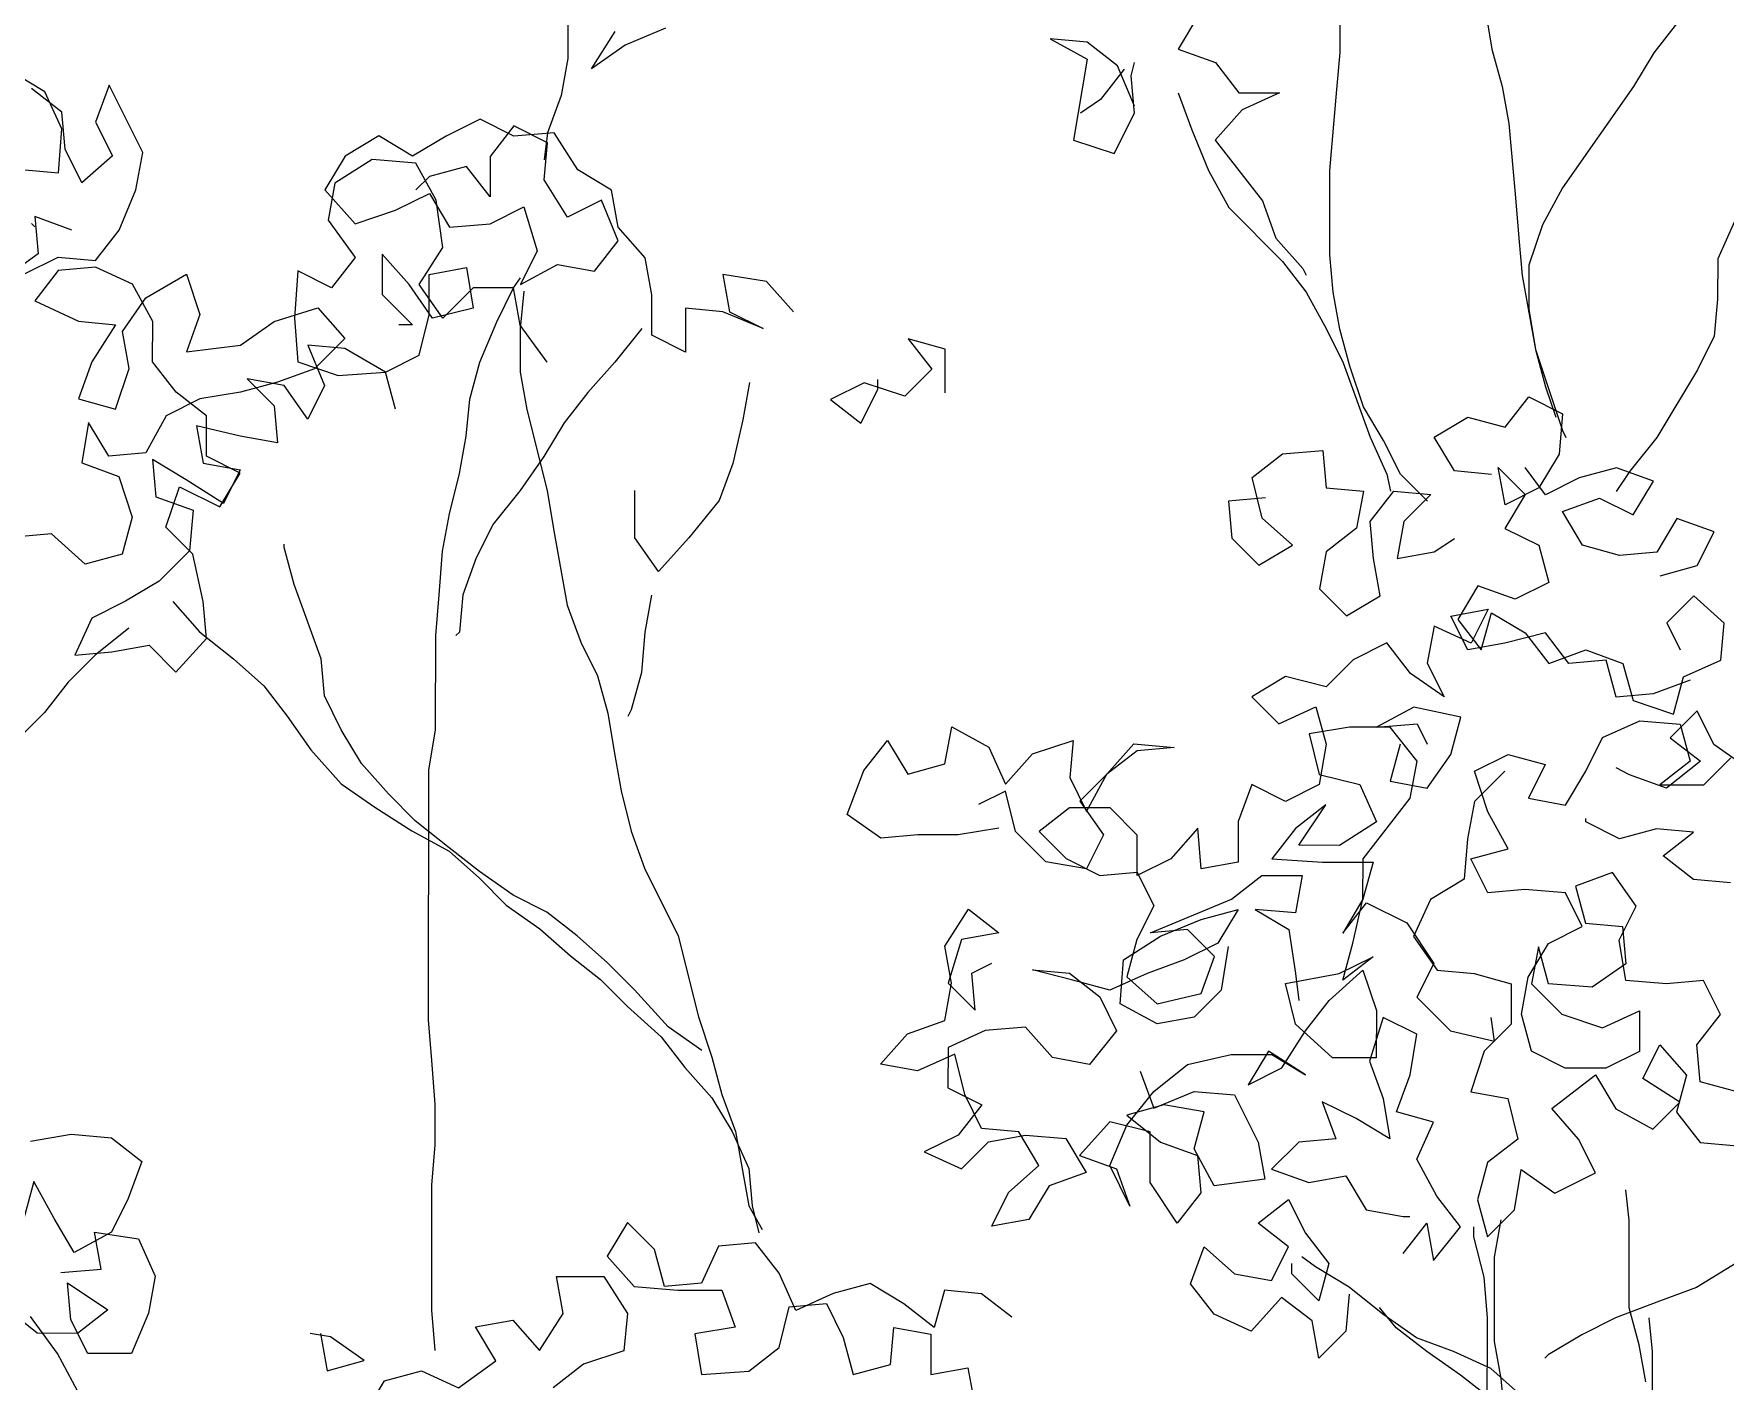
# Model space of a CAD drawing. Header units: millimetres. Extents: x 684983 to 685377, y 990360 to 990509.
# Drawn here: x 685172.813 to 685173.537, y 990442.491 to 990443.067 of the extents above; entities that cross this region are included whole.
import ezdxf

# ---------------------------------------------------------------- set-up
doc = ezdxf.new("R2010")
doc.units = ezdxf.units.MM
doc.layers.add('TEAK', color=7, linetype='Continuous')

# ---------------------------------------------------------------- blocks, each defined once
blk = doc.blocks.new('A$C25655A80')
at = {"color": 62}
for p, q in [((0.01046, 1.97739), (0.0105, 2.02449)), ((-0.20967, 1.98816), (-0.20968, 1.97567)), ((-0.0299, 1.988), (-0.03568, 1.97839)), ((0.05181, 1.98985), (0.05372, 1.97831)), ((-0.20295, 1.97278), (-0.19621, 1.98335)), ((-0.18179, 1.98429), (-0.19333, 1.9795)), ((0.1066, 1.98595), (0.09986, 1.97731)), ((-0.19333, 1.9795), (-0.20295, 1.97278)), ((-0.07221, 1.98131), (-0.06164, 1.97553)), ((-0.06163, 1.98034), (-0.07221, 1.98131)), ((-0.05299, 1.9736), (-0.06163, 1.98034)), ((-0.03568, 1.97839), (-0.02511, 1.97454)), ((0.00949, 1.96682), (0.01046, 1.97739)), ((0.05372, 1.97831), (0.0566, 1.96773)), ((0.09986, 1.97731), (0.09409, 1.9677)), ((-0.35869, 1.96619), (-0.3683, 1.97197)), ((-0.20968, 1.97567), (-0.21161, 1.9651)), ((-0.06164, 1.97553), (-0.0655, 1.95246)), ((-0.05107, 1.97264), (-0.0578, 1.96399)), ((-0.04819, 1.96206), (-0.05299, 1.9736)), ((-0.04915, 1.97071), (-0.04818, 1.97456)), ((-0.02511, 1.97454), (-0.01839, 1.96588)), ((-0.35389, 1.96042), (-0.36253, 1.96716)), ((-0.34042, 1.9681), (-0.34428, 1.95753)), ((-0.33083, 1.94886), (-0.34042, 1.9681)), ((-0.04819, 1.96014), (-0.04915, 1.97071)), ((0.0566, 1.96773), (0.05851, 1.95716)), ((0.09409, 1.9677), (0.07387, 1.93888)), ((-0.35389, 1.95561), (-0.35869, 1.96619)), ((-0.21161, 1.9651), (-0.21547, 1.95452)), ((-0.0578, 1.96399), (-0.06357, 1.96015)), ((-0.03569, 1.9659), (-0.03186, 1.95532)), ((-0.01839, 1.96588), (-0.00685, 1.96587)), ((-0.00685, 1.96587), (-0.01743, 1.96107)), ((0.00755, 1.94375), (0.00949, 1.96682)), ((-0.35294, 1.94984), (-0.35389, 1.96042)), ((-0.34428, 1.95753), (-0.33948, 1.94791)), ((-0.23469, 1.95839), (-0.24431, 1.95359)), ((-0.22508, 1.95357), (-0.23469, 1.95839)), ((-0.05397, 1.94861), (-0.04819, 1.96014)), ((-0.01743, 1.96107), (-0.02513, 1.95243)), ((-0.35486, 1.94312), (-0.35389, 1.95561)), ((-0.26353, 1.95361), (-0.27315, 1.94785)), ((-0.25392, 1.94783), (-0.26353, 1.95361)), ((-0.24431, 1.95359), (-0.25392, 1.94783)), ((-0.22508, 1.95646), (-0.23181, 1.94781)), ((-0.21547, 1.95164), (-0.22508, 1.95646)), ((-0.21354, 1.95452), (-0.22508, 1.95357)), ((-0.21547, 1.95452), (-0.21643, 1.94683)), ((-0.20682, 1.94394), (-0.21354, 1.95452)), ((-0.0655, 1.95246), (-0.05397, 1.94861)), ((-0.03186, 1.95532), (-0.02706, 1.94378)), ((-0.02513, 1.95243), (-0.01169, 1.93511)), ((0.05851, 1.95716), (0.06041, 1.93601)), ((-0.34814, 1.94023), (-0.35294, 1.94984)), ((-0.33948, 1.94791), (-0.34814, 1.94023)), ((-0.33276, 1.93829), (-0.33083, 1.94886)), ((-0.27315, 1.94785), (-0.27893, 1.93824)), ((-0.23181, 1.94781), (-0.23182, 1.93627)), ((-0.21644, 1.94107), (-0.21547, 1.95164)), ((-0.36544, 1.94409), (-0.35486, 1.94312)), ((-0.26546, 1.94688), (-0.27604, 1.94016)), ((-0.25296, 1.94591), (-0.26546, 1.94688)), ((-0.24721, 1.93533), (-0.25296, 1.94591)), ((-0.23855, 1.94493), (-0.24912, 1.94206)), ((-0.23182, 1.93627), (-0.23855, 1.94493)), ((-0.19722, 1.93817), (-0.20682, 1.94394)), ((-0.02706, 1.94378), (-0.0213, 1.9332)), ((0.00753, 1.91971), (0.00755, 1.94375)), ((-0.33758, 1.92676), (-0.33276, 1.93829)), ((-0.27893, 1.93824), (-0.27028, 1.92862)), ((-0.27604, 1.94016), (-0.27797, 1.92959)), ((-0.24912, 1.94206), (-0.25297, 1.93822)), ((-0.20972, 1.93049), (-0.21644, 1.94107)), ((-0.1953, 1.92759), (-0.19722, 1.93817)), ((0.07387, 1.93888), (0.06809, 1.92831)), ((-0.25874, 1.93245), (-0.24913, 1.93725)), ((-0.24913, 1.93725), (-0.24337, 1.92763)), ((-0.2453, 1.92187), (-0.24721, 1.93533)), ((-0.23183, 1.92858), (-0.22221, 1.93338)), ((-0.22221, 1.93338), (-0.21838, 1.92088)), ((-0.2001, 1.93528), (-0.20972, 1.93049)), ((-0.19531, 1.92374), (-0.2001, 1.93528)), ((-0.0213, 1.9332), (-0.00593, 1.9178)), ((-0.01169, 1.93511), (-0.00785, 1.92453)), ((0.06041, 1.93601), (0.06136, 1.92447)), ((-0.36257, 1.9287), (-0.36161, 1.92774)), ((-0.3616, 1.93063), (-0.36065, 1.92005)), ((-0.35103, 1.92677), (-0.3616, 1.93063)), ((-0.27797, 1.92959), (-0.27029, 1.91901)), ((-0.27028, 1.92862), (-0.25874, 1.93245)), ((-0.24337, 1.92763), (-0.23183, 1.92858)), ((0.06809, 1.92831), (0.06424, 1.91678)), ((0.12289, 1.92922), (0.11807, 1.91865)), ((-0.34431, 1.91811), (-0.33758, 1.92676)), ((-0.20204, 1.9151), (-0.19531, 1.92374)), ((-0.18762, 1.91893), (-0.1953, 1.92759)), ((-0.00785, 1.92453), (-0.00017, 1.91588)), ((0.06136, 1.92447), (0.06231, 1.9139)), ((-0.36065, 1.92005), (-0.37123, 1.91237)), ((-0.3645, 1.91429), (-0.35489, 1.91908)), ((-0.35489, 1.91908), (-0.34431, 1.91811)), ((-0.27029, 1.91901), (-0.27703, 1.91036)), ((-0.2626, 1.91996), (-0.26261, 1.90842)), ((-0.25492, 1.9113), (-0.2626, 1.91996)), ((-0.25203, 1.9113), (-0.2453, 1.92187)), ((-0.21838, 1.92088), (-0.2232, 1.91127)), ((-0.18571, 1.90835), (-0.18762, 1.91893)), ((0.00848, 1.90914), (0.00753, 1.91971)), ((0.11807, 1.91865), (0.11806, 1.90712)), ((-0.35489, 1.91524), (-0.36163, 1.90659)), ((-0.34431, 1.91619), (-0.35489, 1.91524)), ((-0.33374, 1.91137), (-0.34431, 1.91619)), ((-0.3299, 1.90753), (-0.31836, 1.91424)), ((-0.31836, 1.91424), (-0.31453, 1.9027)), ((-0.28664, 1.91518), (-0.28761, 1.90172)), ((-0.27703, 1.91036), (-0.28664, 1.91518)), ((-0.24916, 1.90264), (-0.24915, 1.91418)), ((-0.24915, 1.91418), (-0.23857, 1.91609)), ((-0.23857, 1.91609), (-0.23666, 1.90456)), ((-0.2232, 1.91127), (-0.21262, 1.91703)), ((-0.21262, 1.91703), (-0.20204, 1.9151)), ((-0.16551, 1.9141), (-0.1636, 1.90353)), ((-0.15302, 1.91217), (-0.16551, 1.9141)), ((-0.00593, 1.9178), (0.00079, 1.90915)), ((-0.00017, 1.91588), (0.00079, 1.91395)), ((0.06231, 1.9139), (0.06614, 1.89274)), ((0.06424, 1.91678), (0.06423, 1.90428)), ((-0.32799, 1.90079), (-0.33374, 1.91137)), ((-0.2482, 1.90168), (-0.25492, 1.9113)), ((-0.24531, 1.90168), (-0.25203, 1.9113)), ((-0.23665, 1.91032), (-0.24531, 1.90168)), ((-0.22512, 1.91031), (-0.23665, 1.91032)), ((-0.22993, 1.9007), (-0.22512, 1.91031)), ((-0.22512, 1.91031), (-0.22319, 1.9132)), ((-0.22321, 1.89974), (-0.22512, 1.91031)), ((-0.22224, 1.90935), (-0.22321, 1.89878)), ((-0.14534, 1.90351), (-0.15302, 1.91217)), ((0.00079, 1.90915), (0.00654, 1.89857)), ((0.01039, 1.89856), (0.00848, 1.90914)), ((-0.36163, 1.90659), (-0.34914, 1.90081)), ((-0.33664, 1.89792), (-0.3299, 1.90753)), ((-0.29338, 1.90076), (-0.28088, 1.9046)), ((-0.28088, 1.9046), (-0.2732, 1.89594)), ((-0.26261, 1.90842), (-0.25397, 1.89977)), ((-0.23666, 1.90456), (-0.2482, 1.90168)), ((-0.18572, 1.89682), (-0.18571, 1.90835)), ((-0.1761, 1.9045), (-0.17611, 1.892)), ((-0.16552, 1.90353), (-0.1761, 1.9045)), ((0.06423, 1.90428), (0.06614, 1.89274)), ((0.11806, 1.90712), (0.11709, 1.89654)), ((-0.34914, 1.90081), (-0.33856, 1.89984)), ((-0.33856, 1.89984), (-0.3453, 1.88927)), ((-0.328, 1.88926), (-0.32799, 1.90079)), ((-0.31453, 1.9027), (-0.31838, 1.89213)), ((-0.303, 1.89404), (-0.29338, 1.90076)), ((-0.28761, 1.90172), (-0.28666, 1.88922)), ((-0.25397, 1.89977), (-0.25781, 1.89977)), ((-0.25205, 1.89111), (-0.24916, 1.90264)), ((-0.23475, 1.88917), (-0.22993, 1.9007)), ((-0.21553, 1.88916), (-0.22321, 1.89974)), ((-0.15399, 1.89871), (-0.16552, 1.90353)), ((-0.1636, 1.90353), (-0.15399, 1.89871)), ((-0.33473, 1.88734), (-0.33664, 1.89792)), ((-0.2732, 1.89594), (-0.28186, 1.88729)), ((-0.22321, 1.89878), (-0.22322, 1.88628)), ((-0.1886, 1.89874), (-0.1963, 1.88914)), ((-0.17611, 1.892), (-0.18572, 1.89682)), ((-0.10209, 1.8929), (-0.11266, 1.89579)), ((-0.11266, 1.89579), (-0.10594, 1.88713)), ((0.00654, 1.89857), (0.01134, 1.88895)), ((0.01326, 1.88799), (0.01039, 1.89856)), ((0.11709, 1.89654), (0.11228, 1.88693)), ((-0.31838, 1.89213), (-0.303, 1.89404)), ((-0.28377, 1.89402), (-0.27898, 1.88248)), ((-0.2732, 1.89305), (-0.28377, 1.89402)), ((-0.26167, 1.88631), (-0.2732, 1.89305)), ((-0.26167, 1.88631), (-0.25205, 1.89111)), ((-0.1021, 1.8804), (-0.10209, 1.8929)), ((0.06614, 1.89274), (0.07381, 1.86966)), ((0.06614, 1.89274), (0.06901, 1.88217)), ((-0.3453, 1.88927), (-0.34916, 1.8787)), ((-0.33858, 1.87581), (-0.33473, 1.88734)), ((-0.32128, 1.8806), (-0.328, 1.88926)), ((-0.28186, 1.88729), (-0.29243, 1.88346)), ((-0.28666, 1.88922), (-0.27513, 1.88537)), ((-0.27513, 1.88537), (-0.26167, 1.88631)), ((-0.2588, 1.87574), (-0.26167, 1.88631)), ((-0.23764, 1.8786), (-0.23475, 1.88917)), ((-0.22322, 1.88628), (-0.22131, 1.8757)), ((-0.1963, 1.88914), (-0.204, 1.88049)), ((-0.10594, 1.88713), (-0.11364, 1.87945)), ((0.01134, 1.88895), (0.01901, 1.86779)), ((0.0171, 1.87645), (0.01326, 1.88799)), ((0.11228, 1.88693), (0.10072, 1.86772)), ((-0.31263, 1.87386), (-0.32128, 1.8806)), ((-0.30301, 1.88058), (-0.31455, 1.87867)), ((-0.29243, 1.88346), (-0.30301, 1.88058)), ((-0.30109, 1.88443), (-0.2934, 1.87673)), ((-0.29051, 1.8825), (-0.30109, 1.88443)), ((-0.28379, 1.87288), (-0.29051, 1.8825)), ((-0.27898, 1.88248), (-0.28379, 1.87288)), ((-0.204, 1.88049), (-0.21073, 1.87185)), ((-0.15785, 1.88334), (-0.15978, 1.87276)), ((-0.12517, 1.88331), (-0.13479, 1.87851)), ((-0.12614, 1.87177), (-0.12132, 1.88138)), ((-0.11364, 1.87945), (-0.12517, 1.88331)), ((-0.12132, 1.88138), (-0.12132, 1.88426)), ((0.06901, 1.88217), (0.07189, 1.87351)), ((-0.34916, 1.8787), (-0.33858, 1.87581)), ((-0.31455, 1.87867), (-0.32417, 1.87387)), ((-0.2934, 1.87673), (-0.29245, 1.86615)), ((-0.23862, 1.86803), (-0.23764, 1.8786)), ((-0.22131, 1.8757), (-0.21556, 1.85263)), ((-0.13479, 1.87851), (-0.12614, 1.87177)), ((0.02286, 1.86683), (0.0171, 1.87645)), ((0.05747, 1.87064), (0.0642, 1.87929)), ((0.0642, 1.87929), (0.07381, 1.87447)), ((-0.34628, 1.87197), (-0.34821, 1.86044)), ((-0.34052, 1.86235), (-0.34628, 1.87197)), ((-0.32417, 1.87387), (-0.32994, 1.86331)), ((-0.31552, 1.87098), (-0.3136, 1.86041)), ((-0.30302, 1.86809), (-0.31552, 1.87098)), ((-0.31264, 1.86233), (-0.31263, 1.87386)), ((-0.21073, 1.87185), (-0.21651, 1.86224)), ((-0.15978, 1.87276), (-0.16268, 1.86027)), ((0.03728, 1.86778), (0.0469, 1.87353)), ((0.0469, 1.87353), (0.05747, 1.87064)), ((0.07381, 1.87447), (0.07284, 1.86294)), ((-0.29245, 1.86615), (-0.30302, 1.86809)), ((-0.24055, 1.85746), (-0.23862, 1.86803)), ((0.01901, 1.86779), (0.02381, 1.85721)), ((0.02766, 1.85721), (0.02286, 1.86683)), ((0.04304, 1.85816), (0.03728, 1.86778)), ((0.07381, 1.86966), (0.07477, 1.86774)), ((0.10072, 1.86772), (0.09302, 1.85811)), ((-0.32994, 1.86331), (-0.34052, 1.86235)), ((-0.32802, 1.86138), (-0.32707, 1.85081)), ((-0.31842, 1.8556), (-0.32802, 1.86138)), ((-0.30303, 1.85751), (-0.31264, 1.86233)), ((-0.21651, 1.86224), (-0.22325, 1.85263)), ((-0.01464, 1.85629), (-0.00599, 1.86301)), ((-0.00599, 1.86301), (0.00555, 1.86396)), ((0.00555, 1.86396), (0.0065, 1.85338)), ((0.07284, 1.86294), (0.06706, 1.85333)), ((-0.34821, 1.86044), (-0.33764, 1.85658)), ((-0.33764, 1.85658), (-0.33381, 1.84504)), ((-0.3136, 1.86041), (-0.30303, 1.85847)), ((-0.30881, 1.84791), (-0.30303, 1.85751)), ((-0.30303, 1.85847), (-0.30785, 1.84887)), ((-0.24344, 1.84592), (-0.24055, 1.85746)), ((-0.16268, 1.86027), (-0.16653, 1.8497)), ((-0.01177, 1.84475), (-0.01464, 1.85629)), ((0.02381, 1.85721), (0.02477, 1.85241)), ((0.03534, 1.84951), (0.02766, 1.85721)), ((0.05361, 1.85719), (0.04304, 1.85816)), ((0.05553, 1.85911), (0.06322, 1.85141)), ((0.05745, 1.84853), (0.05553, 1.85911)), ((0.06899, 1.8514), (0.06323, 1.8591)), ((0.0786, 1.8562), (0.06899, 1.8514)), ((0.08918, 1.85908), (0.0786, 1.8562)), ((0.09302, 1.85811), (0.08917, 1.85235)), ((0.09975, 1.85522), (0.08918, 1.85908)), ((-0.3242, 1.84215), (-0.32034, 1.85368)), ((-0.32034, 1.85368), (-0.30881, 1.84791)), ((-0.30785, 1.84887), (-0.31842, 1.8556)), ((-0.22325, 1.85263), (-0.23095, 1.84303)), ((-0.21556, 1.85263), (-0.21365, 1.84109)), ((-0.19058, 1.83915), (-0.19056, 1.8526)), ((0.0065, 1.85338), (0.01708, 1.85241)), ((0.01708, 1.85241), (0.01514, 1.84184)), ((0.01899, 1.84376), (0.02573, 1.85241)), ((0.02573, 1.85241), (0.0363, 1.85143)), ((0.0363, 1.85143), (0.0286, 1.84375)), ((0.06322, 1.85141), (0.05744, 1.8418)), ((0.06706, 1.85333), (0.05745, 1.84853)), ((0.09397, 1.84561), (0.09975, 1.85522)), ((-0.32707, 1.85081), (-0.3165, 1.84695)), ((-0.3165, 1.84695), (-0.31747, 1.83542)), ((-0.16653, 1.8497), (-0.1752, 1.83913)), ((-0.0108, 1.85052), (-0.02138, 1.84956)), ((-0.02138, 1.84956), (-0.02043, 1.83899)), ((0.07379, 1.84659), (0.08437, 1.85043)), ((0.07955, 1.83698), (0.07379, 1.84659)), ((0.08437, 1.85043), (0.09397, 1.84561)), ((-0.33381, 1.84504), (-0.3367, 1.83447)), ((-0.31651, 1.83445), (-0.3242, 1.84215)), ((-0.24537, 1.83535), (-0.24344, 1.84592)), ((-0.23095, 1.84303), (-0.23576, 1.83342)), ((-0.00312, 1.83705), (-0.01177, 1.84475)), ((0.01514, 1.84184), (0.00649, 1.83512)), ((0.01994, 1.83318), (0.01899, 1.84376)), ((0.0286, 1.84375), (0.02667, 1.83318)), ((0.05744, 1.8418), (0.06705, 1.83699)), ((0.10647, 1.84464), (0.10069, 1.83503)), ((0.11704, 1.84079), (0.10647, 1.84464)), ((-0.35688, 1.84026), (-0.36746, 1.83931)), ((-0.34728, 1.8316), (-0.35688, 1.84026)), ((-0.29055, 1.83635), (-0.29055, 1.83731)), ((-0.21365, 1.84109), (-0.20982, 1.81994)), ((-0.18386, 1.82953), (-0.19058, 1.83915)), ((-0.1752, 1.83913), (-0.18386, 1.82953)), ((-0.02043, 1.83899), (-0.01274, 1.83129)), ((-0.01274, 1.83129), (-0.00312, 1.83705)), ((0.03725, 1.83509), (0.04302, 1.83893)), ((0.06705, 1.83699), (0.06992, 1.82641)), ((0.09012, 1.83408), (0.07955, 1.83698)), ((0.11223, 1.83118), (0.11704, 1.84079)), ((-0.3367, 1.83447), (-0.34728, 1.8316)), ((-0.31747, 1.83542), (-0.32613, 1.82677)), ((-0.31364, 1.82099), (-0.31651, 1.83445)), ((-0.28768, 1.82578), (-0.29055, 1.83635)), ((-0.24635, 1.82285), (-0.24537, 1.83535)), ((-0.23576, 1.83342), (-0.23962, 1.82285)), ((0.00649, 1.83512), (0.00455, 1.82455)), ((0.02186, 1.82261), (0.01994, 1.83318)), ((0.02667, 1.83318), (0.03725, 1.83509)), ((0.10069, 1.83503), (0.09012, 1.83408)), ((0.10165, 1.8283), (0.11223, 1.83118)), ((-0.32613, 1.82677), (-0.33575, 1.82101)), ((-0.28001, 1.80462), (-0.28768, 1.82578)), ((-0.24732, 1.81132), (-0.24635, 1.82285)), ((-0.23962, 1.82285), (-0.24059, 1.81227)), ((-0.18579, 1.8228), (-0.18772, 1.81223)), ((0.00455, 1.82455), (0.01224, 1.81685)), ((0.01224, 1.81685), (0.02186, 1.82261)), ((0.04974, 1.82547), (0.04396, 1.81586)), ((0.06031, 1.82161), (0.04974, 1.82547)), ((0.06992, 1.82641), (0.06031, 1.82161)), ((0.11126, 1.82253), (0.10356, 1.81484)), ((0.1199, 1.81483), (0.11126, 1.82253)), ((-0.33575, 1.82101), (-0.34537, 1.81622)), ((-0.32229, 1.821), (-0.31461, 1.81234)), ((-0.31269, 1.81042), (-0.31364, 1.82099)), ((-0.20982, 1.81994), (-0.20599, 1.80936)), ((0.04204, 1.81682), (0.05261, 1.81874)), ((0.05261, 1.81874), (0.0478, 1.80913)), ((0.05068, 1.8072), (0.05357, 1.81777)), ((0.05357, 1.81777), (0.06318, 1.812)), ((-0.34537, 1.81622), (-0.35018, 1.80565)), ((-0.3348, 1.81332), (-0.34442, 1.80564)), ((0.03723, 1.81394), (0.0353, 1.80337)), ((0.0478, 1.80913), (0.03723, 1.81394)), ((0.04684, 1.8072), (0.04204, 1.81682)), ((0.04396, 1.81586), (0.05068, 1.8072)), ((0.10356, 1.81484), (0.1074, 1.80715)), ((0.11893, 1.80426), (0.1199, 1.81483)), ((-0.33961, 1.8066), (-0.32903, 1.80851)), ((-0.32903, 1.80851), (-0.32135, 1.80081)), ((-0.32135, 1.80081), (-0.31269, 1.81042)), ((-0.31461, 1.81234), (-0.305, 1.80464)), ((-0.24734, 1.7844), (-0.24732, 1.81132)), ((-0.24059, 1.81227), (-0.24155, 1.81131)), ((-0.20599, 1.80936), (-0.20119, 1.79974)), ((-0.18772, 1.81223), (-0.18869, 1.80069)), ((0.02377, 1.80915), (0.01415, 1.80435)), ((0.03049, 1.80049), (0.02377, 1.80915)), ((0.05741, 1.80912), (0.04684, 1.8072)), ((0.06895, 1.81199), (0.05741, 1.80912)), ((0.06318, 1.812), (0.0699, 1.80334)), ((0.07567, 1.80333), (0.06895, 1.81199)), ((-0.34442, 1.80564), (-0.35211, 1.79796)), ((-0.35018, 1.80565), (-0.33961, 1.8066)), ((-0.305, 1.80464), (-0.29636, 1.79694)), ((-0.27906, 1.79404), (-0.28001, 1.80462)), ((0.01415, 1.80435), (0.00645, 1.79667)), ((0.0353, 1.80337), (0.04009, 1.79375)), ((0.0699, 1.80334), (0.08048, 1.80717)), ((0.08625, 1.80428), (0.07567, 1.80333)), ((0.08048, 1.80717), (0.09105, 1.80332)), ((0.08912, 1.79371), (0.08625, 1.80428)), ((0.09105, 1.80332), (0.09393, 1.79274)), ((0.10835, 1.79946), (0.11893, 1.80426)), ((-0.20119, 1.79974), (-0.19831, 1.78916)), ((-0.18869, 1.80069), (-0.19158, 1.79012)), ((-0.00508, 1.79956), (-0.0147, 1.7938)), ((0.00645, 1.79667), (-0.00508, 1.79956)), ((0.04009, 1.79375), (0.03049, 1.80049)), ((0.11027, 1.7985), (0.0997, 1.79466)), ((0.10546, 1.78889), (0.10835, 1.79946)), ((-0.35211, 1.79796), (-0.35885, 1.78931)), ((-0.29636, 1.79694), (-0.28964, 1.78829)), ((-0.27426, 1.78443), (-0.27906, 1.79404)), ((-0.0147, 1.7938), (-0.00702, 1.78611)), ((0.0997, 1.79466), (0.08912, 1.79371)), ((-0.35885, 1.78931), (-0.36559, 1.78259)), ((-0.19831, 1.78916), (-0.1964, 1.77763)), ((-0.19158, 1.79012), (-0.19255, 1.7882)), ((-0.00702, 1.78611), (0.00356, 1.7909)), ((0.00356, 1.7909), (0.00644, 1.78033)), ((0.03144, 1.79088), (0.02086, 1.78512)), ((0.0449, 1.78798), (0.03144, 1.79088)), ((0.09393, 1.79274), (0.10546, 1.78889)), ((0.11219, 1.78984), (0.10449, 1.78216)), ((0.11699, 1.78022), (0.11219, 1.78984)), ((-0.28964, 1.78829), (-0.28292, 1.77867)), ((-0.2685, 1.77481), (-0.27426, 1.78443)), ((-0.24928, 1.77287), (-0.24734, 1.7844)), ((-0.1022, 1.77466), (-0.10026, 1.78523)), ((-0.10026, 1.78523), (-0.08969, 1.77945)), ((0.01317, 1.78513), (0.00163, 1.78321)), ((0.02471, 1.78512), (0.01317, 1.78513)), ((0.02086, 1.78512), (0.0324, 1.78607)), ((0.03239, 1.7755), (0.02471, 1.78512)), ((0.0324, 1.78607), (0.03528, 1.7803)), ((0.042, 1.77741), (0.0449, 1.78798)), ((0.08526, 1.78218), (0.09584, 1.78697)), ((0.09584, 1.78697), (0.10738, 1.786)), ((0.10738, 1.786), (0.11025, 1.77542)), ((-0.12527, 1.77276), (-0.11853, 1.7814)), ((-0.11853, 1.7814), (-0.11277, 1.77178)), ((-0.08969, 1.77945), (-0.0849, 1.76887)), ((-0.0772, 1.77752), (-0.06566, 1.78135)), ((-0.06566, 1.78135), (-0.06663, 1.77078)), ((-0.05606, 1.77173), (-0.04836, 1.78038)), ((-0.04836, 1.78038), (-0.03682, 1.7794)), ((-0.03682, 1.7794), (-0.0474, 1.77845)), ((0.00163, 1.78321), (0.00451, 1.77168)), ((0.00644, 1.78033), (0.0045, 1.76879)), ((0.02758, 1.78031), (0.02469, 1.76973)), ((0.08045, 1.77257), (0.08526, 1.78218)), ((0.10449, 1.78216), (0.11314, 1.77542)), ((0.12659, 1.77349), (0.11699, 1.78022)), ((-0.28292, 1.77867), (-0.27427, 1.76905)), ((-0.26082, 1.76615), (-0.2685, 1.77481)), ((-0.1964, 1.77763), (-0.19449, 1.76705)), ((-0.11277, 1.77178), (-0.1022, 1.77466)), ((-0.0849, 1.76887), (-0.0772, 1.77752)), ((-0.0474, 1.77845), (-0.05606, 1.77173)), ((0.03045, 1.76492), (0.03239, 1.7755)), ((0.03526, 1.7678), (0.042, 1.77741)), ((0.04873, 1.7726), (0.05834, 1.77739)), ((0.05834, 1.77739), (0.06892, 1.7745)), ((0.06892, 1.7745), (0.0641, 1.76489)), ((0.11025, 1.77542), (0.10159, 1.7687)), ((0.11314, 1.77542), (0.10352, 1.76774)), ((0.11409, 1.76869), (0.12179, 1.77637)), ((-0.24934, 1.70173), (-0.24928, 1.77287)), ((-0.13009, 1.76026), (-0.12527, 1.77276)), ((-0.06663, 1.77078), (-0.06183, 1.76116)), ((-0.05606, 1.77173), (-0.06375, 1.76405)), ((-0.06183, 1.76116), (-0.05606, 1.77173)), ((0.00451, 1.77168), (0.01604, 1.76878)), ((0.02469, 1.76973), (0.03526, 1.7678)), ((0.05738, 1.77259), (0.04872, 1.76394)), ((0.05256, 1.76106), (0.04873, 1.7726)), ((0.07467, 1.76296), (0.08045, 1.77257)), ((0.09295, 1.77159), (0.0891, 1.77352)), ((0.10352, 1.76774), (0.09295, 1.77159)), ((-0.27427, 1.76905), (-0.26467, 1.76231)), ((-0.25314, 1.75845), (-0.26082, 1.76615)), ((-0.19449, 1.76705), (-0.19161, 1.75551)), ((-0.0849, 1.76695), (-0.09259, 1.76311)), ((-0.08203, 1.75541), (-0.0849, 1.76695)), ((-0.01472, 1.76881), (-0.01858, 1.75824)), ((-0.00511, 1.76399), (-0.01472, 1.76881)), ((0.0045, 1.76879), (-0.00511, 1.76399)), ((0.01604, 1.76878), (0.02084, 1.7582)), ((0.01698, 1.74763), (0.03045, 1.76492)), ((0.0641, 1.76489), (0.07467, 1.76296)), ((0.10159, 1.7687), (0.11409, 1.76869)), ((-0.26467, 1.76231), (-0.2541, 1.75557)), ((-0.12048, 1.75353), (-0.13009, 1.76026)), ((-0.06664, 1.76213), (-0.0753, 1.75541)), ((-0.0551, 1.76212), (-0.06664, 1.76213)), ((-0.06375, 1.76405), (-0.05703, 1.75443)), ((-0.04742, 1.75442), (-0.0551, 1.76212)), ((0.00642, 1.76302), (-0.00224, 1.7563)), ((-0.00128, 1.75149), (0.00642, 1.76302)), ((0.04872, 1.76394), (0.04679, 1.75337)), ((0.05832, 1.75048), (0.05256, 1.76106)), ((-0.2541, 1.75557), (-0.24353, 1.74979)), ((-0.24353, 1.75075), (-0.25314, 1.75845)), ((-0.19161, 1.75551), (-0.18778, 1.74494)), ((-0.08683, 1.75638), (-0.09837, 1.75447)), ((-0.07338, 1.74675), (-0.08203, 1.75541)), ((-0.0753, 1.75541), (-0.06761, 1.74771)), ((-0.03012, 1.75633), (-0.03781, 1.74768)), ((-0.02916, 1.74479), (-0.03012, 1.75633)), ((-0.01858, 1.75824), (-0.01859, 1.7467)), ((-0.00224, 1.7563), (-0.00897, 1.74766)), ((0.02084, 1.7582), (0.01025, 1.75148)), ((0.08044, 1.75815), (0.08044, 1.75911)), ((0.09004, 1.75333), (0.08044, 1.75815)), ((0.10062, 1.75621), (0.09004, 1.75333)), ((0.1112, 1.75524), (0.10062, 1.75621)), ((0.10254, 1.74851), (0.1112, 1.75524)), ((-0.23488, 1.74402), (-0.24353, 1.75075)), ((-0.10991, 1.75448), (-0.12048, 1.75353)), ((-0.09837, 1.75447), (-0.10991, 1.75448)), ((-0.05703, 1.75443), (-0.06185, 1.74482)), ((-0.04743, 1.74288), (-0.04742, 1.75442)), ((0.01025, 1.75148), (-0.00128, 1.75149)), ((0.04679, 1.75337), (0.04581, 1.74184)), ((0.04774, 1.7476), (0.05832, 1.75048)), ((-0.24353, 1.74979), (-0.23489, 1.74209)), ((-0.06185, 1.74482), (-0.07338, 1.74675)), ((-0.06761, 1.74771), (-0.05801, 1.74289)), ((-0.03781, 1.74768), (-0.04743, 1.74288)), ((-0.01859, 1.7467), (-0.02916, 1.74479)), ((-0.00897, 1.74766), (0.00544, 1.74668)), ((0.00544, 1.74668), (0.01986, 1.74667)), ((0.01697, 1.7361), (0.01698, 1.74763)), ((0.01986, 1.74667), (0.01697, 1.7361)), ((0.05254, 1.73799), (0.04774, 1.7476)), ((0.11118, 1.74178), (0.10254, 1.74851)), ((-0.23489, 1.74209), (-0.2272, 1.7344)), ((-0.22528, 1.73728), (-0.23488, 1.74402)), ((-0.18778, 1.74494), (-0.17818, 1.7257)), ((-0.05801, 1.74289), (-0.04743, 1.74385)), ((-0.04743, 1.74385), (-0.04263, 1.73423)), ((-0.02052, 1.73613), (-0.01186, 1.74285)), ((-0.01186, 1.74285), (-0.00033, 1.74284)), ((-0.00033, 1.74284), (-0.00226, 1.73227)), ((0.04581, 1.74184), (0.0362, 1.73608)), ((0.08811, 1.74372), (0.07754, 1.73989)), ((0.09483, 1.7341), (0.08811, 1.74372)), ((0.12176, 1.74081), (0.11118, 1.74178)), ((-0.21567, 1.73246), (-0.22528, 1.73728)), ((-0.0436, 1.72654), (-0.02052, 1.73613)), ((0.01697, 1.7361), (0.01119, 1.72649)), ((0.01407, 1.7236), (0.01697, 1.7361)), ((0.0362, 1.73608), (0.03138, 1.72551)), ((0.06312, 1.73894), (0.05254, 1.73799)), ((0.07465, 1.73797), (0.06312, 1.73894)), ((0.07945, 1.72835), (0.07465, 1.73797)), ((0.07754, 1.73989), (0.08041, 1.72931)), ((-0.2272, 1.7344), (-0.2176, 1.72766)), ((-0.20702, 1.72573), (-0.21567, 1.73246)), ((-0.10224, 1.72275), (-0.0955, 1.73331)), ((-0.0955, 1.73331), (-0.08686, 1.72658)), ((-0.04263, 1.73423), (-0.04745, 1.72462)), ((-0.02918, 1.73037), (-0.0186, 1.73324)), ((-0.0186, 1.73324), (-0.02438, 1.72364)), ((-0.01379, 1.73324), (-0.00419, 1.72746)), ((-0.00226, 1.73227), (-0.01379, 1.73324)), ((0.01119, 1.72649), (0.01793, 1.73513)), ((0.01793, 1.73513), (0.02946, 1.72936)), ((0.09002, 1.72449), (0.09483, 1.7341)), ((-0.2176, 1.72766), (-0.20895, 1.71996)), ((-0.08686, 1.72658), (-0.09744, 1.72467)), ((-0.03303, 1.72749), (-0.0436, 1.72654)), ((-0.04072, 1.72557), (-0.02918, 1.73037)), ((-0.02534, 1.71979), (-0.03303, 1.72749)), ((-0.00419, 1.72746), (-0.00228, 1.71496)), ((0.02946, 1.72936), (0.03714, 1.71781)), ((0.06983, 1.72355), (0.07945, 1.72835)), ((0.08041, 1.72931), (0.09098, 1.72834)), ((0.09098, 1.72834), (0.09193, 1.71776)), ((-0.19838, 1.71803), (-0.20702, 1.72573)), ((-0.17818, 1.7257), (-0.17244, 1.70262)), ((-0.10033, 1.71217), (-0.10224, 1.72275)), ((-0.09744, 1.72467), (-0.10129, 1.71217)), ((-0.0513, 1.71885), (-0.04072, 1.72557)), ((-0.04745, 1.72462), (-0.05034, 1.71405)), ((-0.02438, 1.72364), (-0.03399, 1.71884)), ((-0.02149, 1.72267), (-0.02343, 1.71018)), ((0.01118, 1.71303), (0.01407, 1.7236)), ((0.03138, 1.72551), (0.0381, 1.71589)), ((0.06405, 1.71394), (0.06983, 1.72355)), ((0.06695, 1.72259), (0.06501, 1.71202)), ((0.06982, 1.71201), (0.06695, 1.72259)), ((0.09193, 1.71296), (0.09002, 1.72449)), ((-0.20895, 1.71996), (-0.20031, 1.71322)), ((-0.19069, 1.71033), (-0.19838, 1.71803)), ((-0.09456, 1.71505), (-0.08879, 1.71793)), ((-0.05227, 1.70636), (-0.0513, 1.71885)), ((-0.03399, 1.71884), (-0.04457, 1.715)), ((-0.0292, 1.70922), (-0.02534, 1.71979)), ((0.01022, 1.71495), (0.01984, 1.71975)), ((0.01984, 1.71975), (0.01118, 1.71303)), ((0.03714, 1.71781), (0.03233, 1.7082)), ((0.09193, 1.71776), (0.08232, 1.71104)), ((-0.20031, 1.71322), (-0.19262, 1.70553)), ((-0.10226, 1.7016), (-0.10033, 1.71217)), ((-0.10129, 1.71217), (-0.09361, 1.70447)), ((-0.09361, 1.70447), (-0.09456, 1.71505)), ((-0.07726, 1.71599), (-0.06668, 1.71502)), ((-0.06572, 1.7131), (-0.07726, 1.71599)), ((-0.06668, 1.71502), (-0.05804, 1.70829)), ((-0.05515, 1.71021), (-0.06572, 1.7131)), ((-0.04457, 1.715), (-0.05515, 1.71021)), ((-0.05034, 1.71405), (-0.0417, 1.70635)), ((-0.00516, 1.71208), (0.01022, 1.71495)), ((-0.00229, 1.70055), (-0.00516, 1.71208)), ((-0.00228, 1.71496), (-0.00132, 1.70727)), ((0.00733, 1.70727), (0.01695, 1.71591)), ((0.01695, 1.71591), (0.02079, 1.70437)), ((0.0381, 1.71589), (0.04867, 1.71492)), ((0.04867, 1.71492), (0.05925, 1.71202)), ((0.05925, 1.71202), (0.05923, 1.70049)), ((0.06212, 1.70337), (0.06405, 1.71394)), ((0.06501, 1.71202), (0.07366, 1.70336)), ((0.08232, 1.71104), (0.06982, 1.71201)), ((0.10347, 1.71198), (0.09193, 1.71296)), ((0.11404, 1.71294), (0.10347, 1.71198)), ((0.11884, 1.70332), (0.11404, 1.71294)), ((-0.18109, 1.69975), (-0.19069, 1.71033)), ((-0.05804, 1.70829), (-0.05324, 1.69867)), ((-0.0417, 1.70635), (-0.0292, 1.70922)), ((-0.02343, 1.71018), (-0.03113, 1.70249)), ((0.00059, 1.69862), (0.00733, 1.70727)), ((0.03233, 1.7082), (0.04193, 1.69858)), ((-0.24839, 1.6902), (-0.24934, 1.70173)), ((-0.19262, 1.70553), (-0.18302, 1.69687)), ((-0.17244, 1.70262), (-0.1686, 1.69108)), ((-0.0417, 1.70058), (-0.05227, 1.70636)), ((-0.03113, 1.70249), (-0.0417, 1.70058)), ((0.02271, 1.70245), (0.01885, 1.68995)), ((0.02079, 1.70437), (0.02077, 1.69091)), ((0.03232, 1.69763), (0.02271, 1.70245)), ((0.05442, 1.69569), (0.05347, 1.70242)), ((0.065, 1.69279), (0.06212, 1.70337)), ((0.07366, 1.70336), (0.08519, 1.6995)), ((0.08519, 1.6995), (0.09577, 1.7043)), ((0.09577, 1.7043), (0.09576, 1.69277)), ((0.1121, 1.69467), (0.11884, 1.70332)), ((-0.17148, 1.69301), (-0.18109, 1.69975)), ((-0.12054, 1.68912), (-0.11284, 1.69776)), ((-0.11284, 1.69776), (-0.10226, 1.7016)), ((-0.09073, 1.6987), (-0.10131, 1.69391)), ((-0.07919, 1.69965), (-0.09073, 1.6987)), ((-0.07151, 1.691), (-0.07919, 1.69965)), ((-0.05324, 1.69867), (-0.06094, 1.68906)), ((-0.00615, 1.68805), (0.00059, 1.69862)), ((0.00828, 1.69092), (-0.00229, 1.70055)), ((0.03038, 1.6861), (0.03232, 1.69763)), ((0.04193, 1.69858), (0.05442, 1.69569)), ((0.05923, 1.70049), (0.05154, 1.69281)), ((-0.18302, 1.69687), (-0.1763, 1.68821)), ((-0.10131, 1.69391), (-0.10132, 1.68237)), ((-0.00999, 1.69286), (-0.01576, 1.68325)), ((0.00058, 1.68612), (-0.00999, 1.69286)), ((0.05154, 1.69281), (0.04768, 1.68127)), ((0.0746, 1.68798), (0.065, 1.69279)), ((0.09576, 1.69277), (0.08614, 1.68797)), ((0.09671, 1.68507), (0.10153, 1.69468)), ((0.10153, 1.69468), (0.10921, 1.68602)), ((0.11305, 1.6841), (0.1121, 1.69467)), ((-0.24744, 1.6777), (-0.24839, 1.6902)), ((-0.1763, 1.68821), (-0.16861, 1.67955)), ((-0.1686, 1.69108), (-0.16573, 1.68051)), ((-0.10997, 1.68719), (-0.12054, 1.68912)), ((-0.09939, 1.69198), (-0.10997, 1.68719)), ((-0.09651, 1.68044), (-0.09939, 1.69198)), ((-0.06094, 1.68906), (-0.07151, 1.691)), ((-0.04268, 1.68136), (-0.03306, 1.68904)), ((-0.03306, 1.68904), (-0.02056, 1.69191)), ((-0.02056, 1.69191), (-0.00903, 1.6919)), ((-0.01576, 1.68325), (-0.00615, 1.68805)), ((-0.00903, 1.6919), (0.00058, 1.68612)), ((0.02077, 1.69091), (0.00828, 1.69092)), ((0.01885, 1.68995), (0.02269, 1.67937)), ((0.08614, 1.68797), (0.0746, 1.68798)), ((-0.04652, 1.68713), (-0.04269, 1.67655)), ((0.02653, 1.67553), (0.03038, 1.6861)), ((0.07075, 1.67645), (0.08325, 1.68605)), ((0.08325, 1.68605), (0.08901, 1.67643)), ((0.10728, 1.67834), (0.09671, 1.68507)), ((0.10921, 1.68602), (0.10632, 1.67545)), ((0.12362, 1.6812), (0.11305, 1.6841)), ((-0.24745, 1.66616), (-0.24744, 1.6777)), ((-0.16861, 1.67955), (-0.16285, 1.66993)), ((-0.16573, 1.68051), (-0.16189, 1.66993)), ((-0.10132, 1.68237), (-0.09171, 1.67756)), ((-0.09172, 1.67083), (-0.09651, 1.68044)), ((-0.05038, 1.67175), (-0.04268, 1.68136)), ((-0.04269, 1.67655), (-0.03115, 1.68135)), ((-0.03115, 1.68135), (-0.01961, 1.68037)), ((-0.01961, 1.68037), (-0.01289, 1.66691)), ((0.00538, 1.67843), (0.00922, 1.66785)), ((0.01499, 1.67361), (0.00538, 1.67843)), ((0.02269, 1.67937), (0.0246, 1.66784)), ((0.04768, 1.68127), (0.05825, 1.67934)), ((0.05825, 1.67934), (0.06113, 1.6678)), ((0.09958, 1.67065), (0.10728, 1.67834)), ((-0.09171, 1.67756), (-0.09845, 1.66891)), ((-0.0398, 1.67751), (-0.05038, 1.67463)), ((-0.05038, 1.67463), (-0.04077, 1.66694)), ((-0.02827, 1.67558), (-0.0398, 1.67751)), ((-0.03116, 1.665), (-0.02827, 1.67558)), ((0.0246, 1.66784), (0.01499, 1.67361)), ((0.0371, 1.67263), (0.02653, 1.67553)), ((0.07843, 1.66779), (0.07075, 1.67645)), ((0.08901, 1.67643), (0.09958, 1.67065)), ((0.10632, 1.67545), (0.11304, 1.66679)), ((-0.36281, 1.66723), (-0.35127, 1.66914)), ((-0.35127, 1.66914), (-0.33974, 1.66817)), ((-0.33974, 1.66817), (-0.33109, 1.66143)), ((-0.16285, 1.66993), (-0.15806, 1.65935)), ((-0.16189, 1.66993), (-0.15807, 1.64878)), ((-0.09845, 1.66891), (-0.10807, 1.66411)), ((-0.08114, 1.66986), (-0.09172, 1.67083)), ((-0.0898, 1.66698), (-0.07922, 1.66889)), ((-0.07538, 1.66024), (-0.08114, 1.66986)), ((-0.07922, 1.66889), (-0.06769, 1.66792)), ((-0.05519, 1.67272), (-0.06385, 1.66311)), ((-0.0552, 1.66022), (-0.05038, 1.67175)), ((-0.04365, 1.66982), (-0.05519, 1.67272)), ((-0.04367, 1.6554), (-0.04365, 1.66982)), ((0.03228, 1.66206), (0.0371, 1.67263)), ((-0.24842, 1.65463), (-0.24745, 1.66616)), ((-0.10807, 1.66411), (-0.0975, 1.6593)), ((-0.0975, 1.6593), (-0.0898, 1.66698)), ((-0.06769, 1.66792), (-0.06193, 1.6583)), ((-0.04077, 1.66694), (-0.0302, 1.66308)), ((-0.0254, 1.65442), (-0.03116, 1.665)), ((-0.01289, 1.66691), (-0.01098, 1.65633)), ((-0.00136, 1.6669), (-0.00906, 1.65922)), ((0.00922, 1.66785), (-0.00136, 1.6669)), ((0.06113, 1.6678), (0.05247, 1.66108)), ((0.08323, 1.65817), (0.07843, 1.66779)), ((0.11304, 1.66679), (0.12361, 1.66582)), ((-0.33109, 1.66143), (-0.33494, 1.65086)), ((-0.15806, 1.65935), (-0.15711, 1.64878)), ((-0.08404, 1.65256), (-0.07538, 1.66024)), ((-0.06385, 1.66311), (-0.05328, 1.65926)), ((-0.04944, 1.64868), (-0.0552, 1.66022)), ((-0.05328, 1.65926), (-0.04944, 1.64868)), ((-0.0302, 1.66308), (-0.02925, 1.6525)), ((-0.00906, 1.65922), (0.00152, 1.65536)), ((0.03804, 1.65148), (0.03228, 1.66206)), ((0.05247, 1.66108), (0.04958, 1.65051)), ((0.06015, 1.64762), (0.06208, 1.65915)), ((0.06208, 1.65915), (0.07169, 1.65241)), ((-0.36186, 1.65569), (-0.36475, 1.64512)), ((-0.3561, 1.64511), (-0.36186, 1.65569)), ((-0.24846, 1.61906), (-0.24842, 1.65463)), ((-0.07251, 1.65447), (-0.07828, 1.64486)), ((-0.06193, 1.6583), (-0.07251, 1.65447)), ((-0.03599, 1.64386), (-0.04367, 1.6554)), ((-0.01098, 1.65633), (-0.0254, 1.65442)), ((0.00152, 1.65536), (0.01209, 1.65727)), ((0.01209, 1.65727), (0.01785, 1.64766)), ((0.07169, 1.65241), (0.08323, 1.65817)), ((-0.33494, 1.65086), (-0.33976, 1.64125)), ((-0.15807, 1.64878), (-0.15423, 1.64205)), ((-0.15711, 1.64878), (-0.15519, 1.64108)), ((-0.08886, 1.64295), (-0.08404, 1.65256)), ((-0.02925, 1.6525), (-0.03599, 1.64386)), ((-0.01291, 1.64384), (-0.00426, 1.65056)), ((-0.00426, 1.65056), (0.00054, 1.64094)), ((0.04476, 1.64282), (0.03804, 1.65148)), ((0.04958, 1.65051), (0.05245, 1.63993)), ((0.09283, 1.6447), (0.09188, 1.65336)), ((-0.35034, 1.6355), (-0.3561, 1.64511)), ((-0.19268, 1.644), (-0.19845, 1.6344)), ((-0.18499, 1.63631), (-0.19268, 1.644)), ((-0.07828, 1.64486), (-0.08886, 1.64295)), ((0.01785, 1.64766), (0.02842, 1.64572)), ((0.02842, 1.64572), (0.03035, 1.64572)), ((0.05245, 1.63993), (0.06015, 1.64762)), ((0.0563, 1.64474), (0.05437, 1.63416)), ((0.09281, 1.61971), (0.09283, 1.6447)), ((-0.33976, 1.64125), (-0.35034, 1.6355)), ((-0.34457, 1.64126), (-0.33207, 1.63932)), ((-0.34265, 1.63068), (-0.34457, 1.64126)), ((-0.33207, 1.63932), (-0.32727, 1.62875)), ((-0.00427, 1.6371), (-0.01291, 1.64384)), ((0.00054, 1.64094), (0.00726, 1.63228)), ((0.02841, 1.63515), (0.03515, 1.64379)), ((0.03515, 1.64379), (0.03706, 1.63322)), ((0.03706, 1.63322), (0.04476, 1.64282)), ((0.0486, 1.63994), (0.04861, 1.64282)), ((0.05148, 1.6284), (0.0486, 1.63994)), ((-0.19845, 1.6344), (-0.19077, 1.62574)), ((-0.18212, 1.62573), (-0.18499, 1.63631)), ((-0.16673, 1.63725), (-0.17155, 1.62668)), ((-0.15615, 1.6382), (-0.16673, 1.63725)), ((-0.14943, 1.62954), (-0.15615, 1.6382)), ((-0.03216, 1.62655), (-0.0283, 1.63712)), ((-0.0283, 1.63712), (-0.01966, 1.62942)), ((-0.00908, 1.62749), (-0.00427, 1.6371)), ((-0.35419, 1.62973), (-0.34265, 1.63068)), ((-0.14464, 1.61896), (-0.14943, 1.62954)), ((-0.01966, 1.62942), (-0.00908, 1.62749)), ((-0.00332, 1.62941), (-0.00331, 1.63229)), ((0.00437, 1.62171), (-0.00332, 1.62941)), ((0.00342, 1.63133), (-0.00043, 1.63421)), ((0.01302, 1.62555), (0.00342, 1.63133)), ((0.00726, 1.63228), (0.00437, 1.62171)), ((0.05437, 1.63416), (0.05435, 1.61013)), ((0.12454, 1.63314), (0.11204, 1.62546)), ((-0.35227, 1.62685), (-0.34074, 1.61914)), ((-0.35132, 1.61627), (-0.35227, 1.62685)), ((-0.32727, 1.62875), (-0.32921, 1.61817)), ((-0.21288, 1.62864), (-0.19942, 1.62863)), ((-0.21097, 1.61806), (-0.21288, 1.62864)), ((-0.19942, 1.62863), (-0.1927, 1.61805)), ((-0.19077, 1.62574), (-0.17828, 1.62476)), ((-0.17155, 1.62668), (-0.18212, 1.62573)), ((-0.17828, 1.62476), (-0.16578, 1.62475)), ((-0.16578, 1.62475), (-0.16194, 1.61417)), ((-0.12348, 1.62664), (-0.13406, 1.62376)), ((-0.11387, 1.62086), (-0.12348, 1.62664)), ((-0.10233, 1.62469), (-0.10523, 1.61412)), ((-0.09176, 1.62372), (-0.10233, 1.62469)), ((-0.02544, 1.61789), (-0.03216, 1.62655)), ((0.02263, 1.61785), (0.01302, 1.62555)), ((0.05243, 1.61686), (0.05148, 1.6284)), ((0.11204, 1.62546), (0.10146, 1.62162)), ((-0.36093, 1.61243), (-0.37054, 1.62013)), ((-0.14945, 1.6084), (-0.14656, 1.61993)), ((-0.14656, 1.61993), (-0.13598, 1.62088)), ((-0.13406, 1.62376), (-0.14464, 1.61896)), ((-0.13598, 1.62088), (-0.13118, 1.61126)), ((-0.10523, 1.61412), (-0.11387, 1.62086)), ((-0.08311, 1.61699), (-0.09176, 1.62372)), ((-0.00621, 1.62268), (-0.01487, 1.61308)), ((0.00244, 1.61595), (-0.00621, 1.62268)), ((0.01302, 1.62363), (0.01205, 1.61305)), ((0.02647, 1.614), (0.02167, 1.61977)), ((0.10146, 1.62162), (0.08896, 1.61683)), ((-0.35517, 1.60666), (-0.36285, 1.61724)), ((-0.34652, 1.60665), (-0.35132, 1.61627)), ((-0.34074, 1.61914), (-0.3494, 1.61242)), ((-0.32921, 1.61817), (-0.33402, 1.60664)), ((-0.24751, 1.60752), (-0.24846, 1.61906)), ((-0.23596, 1.61424), (-0.22539, 1.61615)), ((-0.22539, 1.61615), (-0.21771, 1.6075)), ((-0.21771, 1.6075), (-0.21097, 1.61806)), ((-0.1927, 1.61805), (-0.19367, 1.60747)), ((-0.01487, 1.61308), (-0.02544, 1.61789)), ((0.00435, 1.60537), (0.00244, 1.61595)), ((0.03224, 1.61111), (0.02263, 1.61785)), ((0.05239, 1.56976), (0.05243, 1.61686)), ((0.08896, 1.61683), (0.07934, 1.61203)), ((0.09568, 1.60913), (0.09281, 1.61971)), ((0.09952, 1.60721), (0.09857, 1.61682)), ((-0.3494, 1.61242), (-0.36093, 1.61243)), ((-0.2773, 1.6114), (-0.28307, 1.61236)), ((-0.28019, 1.61236), (-0.27827, 1.60178)), ((-0.2677, 1.60466), (-0.2773, 1.6114)), ((-0.2302, 1.60462), (-0.23596, 1.61424)), ((-0.16194, 1.61417), (-0.17348, 1.61226)), ((-0.17348, 1.61226), (-0.17157, 1.60072)), ((-0.13118, 1.61126), (-0.12831, 1.60069)), ((-0.11773, 1.60356), (-0.11676, 1.61413)), ((-0.11676, 1.61413), (-0.10619, 1.6122)), ((-0.10619, 1.6122), (-0.1062, 1.60067)), ((0.01205, 1.61305), (0.00435, 1.60537)), ((0.03512, 1.60726), (0.02647, 1.614)), ((0.04281, 1.60726), (0.03224, 1.61111)), ((0.05435, 1.61013), (0.05626, 1.59956)), ((0.07934, 1.61203), (0.06972, 1.60627)), ((-0.34941, 1.59608), (-0.35517, 1.60666)), ((-0.33402, 1.60664), (-0.34652, 1.60665)), ((-0.19367, 1.60747), (-0.20521, 1.60364)), ((-0.15811, 1.60167), (-0.14945, 1.6084)), ((0.04472, 1.60053), (0.03512, 1.60726)), ((0.05338, 1.60244), (0.04281, 1.60726)), ((0.06972, 1.60627), (0.06876, 1.60531)), ((0.09759, 1.59856), (0.09568, 1.60913)), ((0.09949, 1.57164), (0.09952, 1.60721)), ((-0.27827, 1.60178), (-0.2677, 1.60466)), ((-0.26193, 1.59889), (-0.25136, 1.60176)), ((-0.25136, 1.60176), (-0.24079, 1.59694)), ((-0.24079, 1.59694), (-0.2302, 1.60462)), ((-0.20521, 1.60364), (-0.21387, 1.59692)), ((-0.17157, 1.60072), (-0.15811, 1.60167)), ((-0.12831, 1.60069), (-0.11773, 1.60356)), ((-0.1062, 1.60067), (-0.09562, 1.60258)), ((-0.09562, 1.60258), (-0.09371, 1.592)), ((0.05337, 1.59379), (0.04472, 1.60053)), ((0.07067, 1.58704), (0.05338, 1.60244)), ((-0.26771, 1.58928), (-0.26193, 1.59889)), ((0.05626, 1.59956), (0.05816, 1.5784))]:
    blk.add_line(p, q, dxfattribs=at)
blk = doc.blocks.new('TR')
blk.add_blockref('A$C25655A80', (0.01921, 0.01485, 1.34531))

msp = doc.modelspace()

# ---------------------------------------------------------------- block references
at = {"layer": 'TEAK', "xscale": 1.5, "yscale": 1.5, "zscale": 1.5}
msp.add_blockref('TR', (685173.32747, 990440.071, 99.689), dxfattribs=at)

doc.saveas('drawing.dxf')
